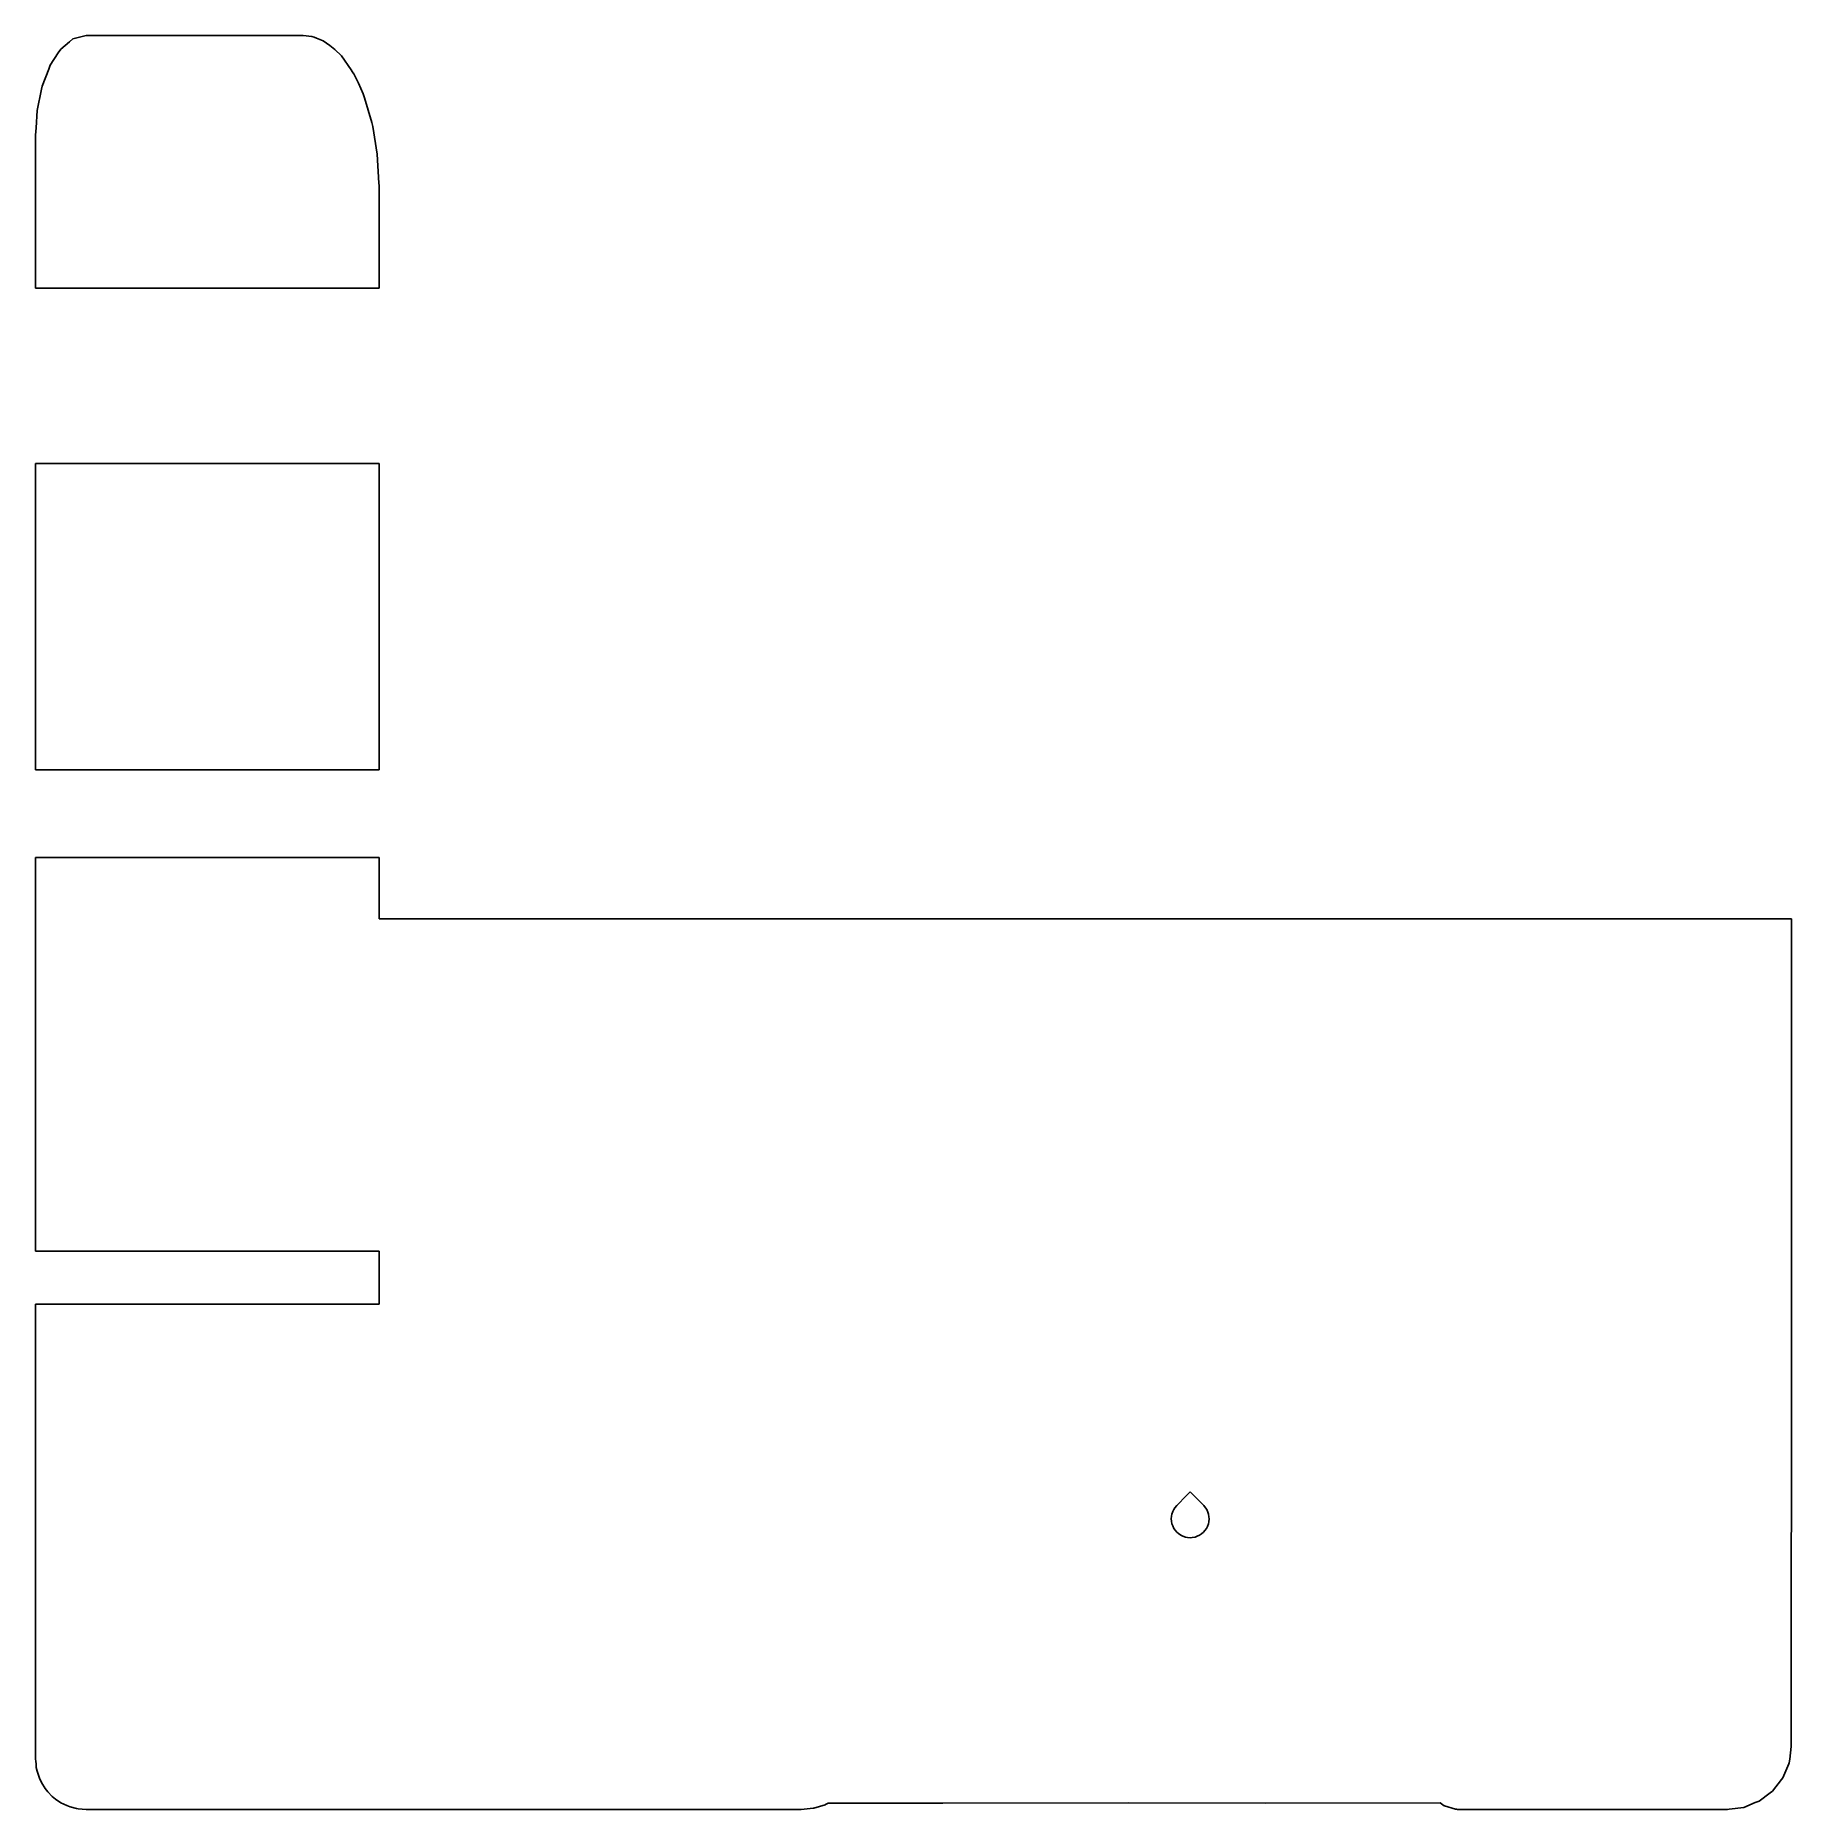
# Model space of a CAD drawing. Header units: metres. Extents: x 2.4 to 71.9, y -16 to 54.2.
import ezdxf

# ---------------------------------------------------------------- set-up
doc = ezdxf.new("R2010")
doc.units = ezdxf.units.M

msp = doc.modelspace()

# ---------------------------------------------------------------- linework, layer by layer
for p, q in [((3.749, 53.945), (3.882, 54.055)), ((3.882, 54.055), (4.249, 54.152)), ((4.249, 54.152), (4.4, 54.192)), ((4.4, 54.192), (11.729, 54.192)), ((11.729, 54.192), (13, 54.192)), ((13, 54.192), (13.334, 54.148)), ((13.334, 54.148), (13.431, 54.126)), ((13.431, 54.126), (13.517, 54.09)), ((13.517, 54.09), (13.78, 53.985)), ((2.986, 53.02), (3.301, 53.503)), ((3.301, 53.503), (3.4, 53.656)), ((3.4, 53.656), (3.749, 53.945)), ((13.78, 53.985), (14.049, 53.801)), ((14.049, 53.801), (14.247, 53.638)), ((14.247, 53.638), (14.506, 53.381)), ((14.506, 53.381), (14.89, 52.835)), ((2.668, 52.192), (2.926, 52.864)), ((2.926, 52.864), (2.986, 53.02)), ((14.89, 52.835), (14.976, 52.704)), ((14.976, 52.704), (14.981, 52.696)), ((14.981, 52.696), (15.183, 52.307)), ((2.468, 51.227), (2.643, 52.072)), ((2.643, 52.072), (2.668, 52.192)), ((15.183, 52.307), (15.363, 51.877)), ((15.363, 51.877), (15.422, 51.726)), ((15.422, 51.726), (15.713, 50.747)), ((2.423, 50.536), (2.468, 51.227)), ((15.713, 50.747), (15.745, 50.593)), ((15.745, 50.593), (15.928, 49.498)), ((2.4, 50.245), (2.412, 50.395)), ((2.4, 49.526), (2.4, 50.245)), ((2.412, 50.395), (2.423, 50.536)), ((2.4, 48.893), (2.4, 49.526)), ((15.928, 49.498), (15.99, 48.35)), ((2.4, 46.297), (2.4, 48.893)), ((15.99, 48.35), (15.996, 48.256)), ((15.996, 48.256), (16, 48.192)), ((16, 48.192), (16, 47.781)), ((16, 47.781), (16, 47.446)), ((16, 47.781), (16, 47.781)), ((16, 47.446), (16, 46.05)), ((2.4, 45.78), (2.4, 46.297)), ((2.4, 45.54), (2.4, 45.78)), ((16, 46.05), (16, 45.121)), ((2.4, 45.421), (2.4, 45.54)), ((2.4, 44.192), (2.4, 45.421)), ((16, 45.121), (16, 44.758)), ((16, 44.758), (16, 44.439)), ((16, 44.439), (16, 44.192)), ((10.737, 44.192), (2.4, 44.192)), ((16, 44.192), (10.737, 44.192)), ((2.4, 36.131), (2.4, 37.253)), ((2.4, 37.253), (5.858, 37.253)), ((5.858, 37.253), (16, 37.253)), ((16, 37.253), (16, 36.131)), ((16, 37.253), (16, 37.253)), ((2.4, 35.531), (2.4, 36.131)), ((16, 36.131), (16, 35.531)), ((2.4, 32.408), (2.4, 35.531)), ((16, 35.531), (16, 30.325)), ((2.4, 30.325), (2.4, 32.408)), ((2.4, 28.011), (2.4, 30.325)), ((16, 30.325), (16, 25.139)), ((2.4, 25.139), (2.4, 28.011)), ((7.856, 25.139), (2.4, 25.139)), ((16, 25.139), (7.856, 25.139)), ((10.544, 21.665), (2.4, 21.665)), ((2.4, 21.665), (2.4, 16.741)), ((16, 21.665), (10.544, 21.665)), ((16, 20.726), (16, 21.665)), ((16, 19.776), (16, 20.726)), ((16, 19.361), (16, 19.776)), ((16, 19.244), (16, 19.361)), ((27.721, 19.244), (16, 19.244)), ((30.868, 19.244), (27.721, 19.244)), ((34.408, 19.244), (30.868, 19.244)), ((48.058, 19.244), (34.408, 19.244)), ((60.136, 19.244), (48.058, 19.244)), ((68.02, 19.244), (60.136, 19.244)), ((71.765, 19.244), (68.02, 19.244)), ((71.897, 19.244), (71.765, 19.244)), ((71.897, 4.216), (71.897, 19.244)), ((2.4, 16.741), (2.4, 13.787)), ((2.4, 13.787), (2.4, 13.458)), ((2.4, 13.458), (2.4, 13.068)), ((2.4, 13.068), (2.4, 12.664)), ((2.4, 12.664), (2.4, 12.296)), ((2.4, 12.296), (2.4, 10.202)), ((2.4, 10.202), (2.4, 9.877)), ((2.4, 9.877), (2.4, 9.595)), ((2.4, 9.595), (2.4, 9.382)), ((2.4, 9.382), (2.4, 9.24)), ((2.4, 9.24), (2.4, 6.087)), ((2.4, 6.087), (7.856, 6.087)), ((7.856, 6.087), (16, 6.087)), ((16, 6.087), (16, 4.349)), ((16, 4.349), (16, 4.276)), ((16, 4.276), (16, 4)), ((71.896, 4.017), (71.897, 4.216)), ((13.629, 4), (2.4, 4)), ((2.4, 4), (2.4, -4.225)), ((16, 4), (13.629, 4)), ((71.897, 3.44), (71.896, 4.017)), ((71.887, -13.5), (71.897, 3.44)), ((47.947, -3.582), (48.1, -3.426)), ((48.1, -3.426), (48.483, -3.817)), ((47.374, -4.31), (47.416, -4.206)), ((47.416, -4.206), (47.447, -4.129)), ((47.447, -4.129), (47.497, -4.062)), ((47.497, -4.062), (47.564, -3.973)), ((47.564, -3.973), (47.947, -3.582)), ((48.483, -3.817), (48.636, -3.973)), ((48.636, -3.973), (48.703, -4.062)), ((48.703, -4.062), (48.753, -4.129)), ((48.753, -4.129), (48.795, -4.232)), ((2.4, -4.225), (2.4, -11.946)), ((47.35, -4.503), (47.364, -4.392)), ((47.361, -4.586), (47.35, -4.503)), ((47.377, -4.696), (47.361, -4.586)), ((47.364, -4.392), (47.374, -4.31)), ((47.409, -4.773), (47.377, -4.696)), ((47.452, -4.876), (47.409, -4.773)), ((47.503, -4.942), (47.452, -4.876)), ((48.748, -4.876), (48.68, -4.964)), ((48.78, -4.799), (48.748, -4.876)), ((48.823, -4.696), (48.78, -4.799)), ((48.795, -4.232), (48.826, -4.31)), ((48.835, -4.613), (48.823, -4.696)), ((48.826, -4.31), (48.84, -4.42)), ((48.85, -4.503), (48.835, -4.613)), ((48.84, -4.42), (48.85, -4.503)), ((48.84, -4.42), (48.84, -4.42)), ((47.572, -5.03), (47.503, -4.942)), ((47.638, -5.081), (47.572, -5.03)), ((47.727, -5.148), (47.638, -5.081)), ((47.804, -5.18), (47.727, -5.148)), ((47.907, -5.222), (47.804, -5.18)), ((47.989, -5.233), (47.907, -5.222)), ((48.1, -5.248), (47.989, -5.233)), ((48.183, -5.237), (48.1, -5.248)), ((48.293, -5.222), (48.183, -5.237)), ((48.37, -5.191), (48.293, -5.222)), ((48.473, -5.148), (48.37, -5.191)), ((48.54, -5.098), (48.473, -5.148)), ((48.628, -5.03), (48.54, -5.098)), ((48.68, -4.964), (48.628, -5.03)), ((2.4, -11.946), (2.4, -12.044)), ((2.4, -12.044), (2.4, -12.485)), ((2.4, -12.485), (2.4, -13.995)), ((2.4, -13.995), (2.4, -14)), ((2.4, -14), (2.413, -14.097)), ((71.805, -14.147), (71.828, -14.012)), ((71.828, -14.012), (71.887, -13.5)), ((2.413, -14.097), (2.426, -14.195)), ((2.426, -14.195), (2.434, -14.341)), ((2.434, -14.341), (2.461, -14.487)), ((2.461, -14.487), (2.561, -14.762)), ((71.551, -14.75), (71.786, -14.193)), ((71.786, -14.193), (71.805, -14.147)), ((2.561, -14.762), (2.632, -14.933)), ((2.632, -14.933), (2.78, -15.164)), ((2.78, -15.164), (2.887, -15.304)), ((2.887, -15.304), (3.064, -15.486)), ((70.619, -15.665), (71.057, -15.335)), ((71.057, -15.335), (71.146, -15.268)), ((71.146, -15.268), (71.506, -14.807)), ((71.506, -14.807), (71.551, -14.75)), ((3.064, -15.486), (3.196, -15.587)), ((3.196, -15.587), (3.402, -15.733)), ((3.402, -15.733), (3.643, -15.844)), ((3.643, -15.844), (3.771, -15.897)), ((3.771, -15.897), (4.025, -15.963)), ((4.025, -15.963), (4.091, -15.974)), ((4.091, -15.974), (4.4, -16)), ((4.4, -16), (6.576, -16)), ((6.576, -16), (26.914, -16)), ((26.914, -16), (31.949, -16)), ((31.949, -16), (32.62, -16)), ((32.62, -16), (32.7, -16)), ((32.7, -16), (33.178, -15.953)), ((33.178, -15.953), (33.198, -15.95)), ((33.198, -15.95), (33.653, -15.811)), ((33.653, -15.811), (33.66, -15.808)), ((33.66, -15.808), (33.77, -15.749)), ((33.77, -15.749), (38.313, -15.754)), ((38.313, -15.754), (45.658, -15.739)), ((45.658, -15.739), (51.097, -15.748)), ((51.097, -15.748), (57.989, -15.737)), ((57.989, -15.737), (58.154, -15.854)), ((58.154, -15.854), (58.167, -15.859)), ((58.167, -15.859), (58.592, -15.984)), ((58.592, -15.984), (58.649, -15.99)), ((58.649, -15.99), (58.663, -15.993)), ((58.663, -15.993), (58.675, -15.995)), ((58.675, -15.995), (58.677, -15.995)), ((58.677, -15.995), (58.678, -15.995)), ((58.678, -15.995), (58.738, -15.999)), ((58.738, -15.999), (58.74, -15.999)), ((58.74, -15.999), (58.8, -16)), ((58.8, -16), (61.852, -16)), ((61.852, -16), (69.306, -16)), ((61.852, -16), (61.852, -16)), ((69.306, -16), (69.359, -16)), ((69.359, -16), (69.429, -15.991)), ((69.429, -15.991), (70.005, -15.915)), ((70.005, -15.915), (70.463, -15.728)), ((70.463, -15.728), (70.619, -15.665))]:
    msp.add_line(p, q)

doc.saveas('drawing.dxf')
